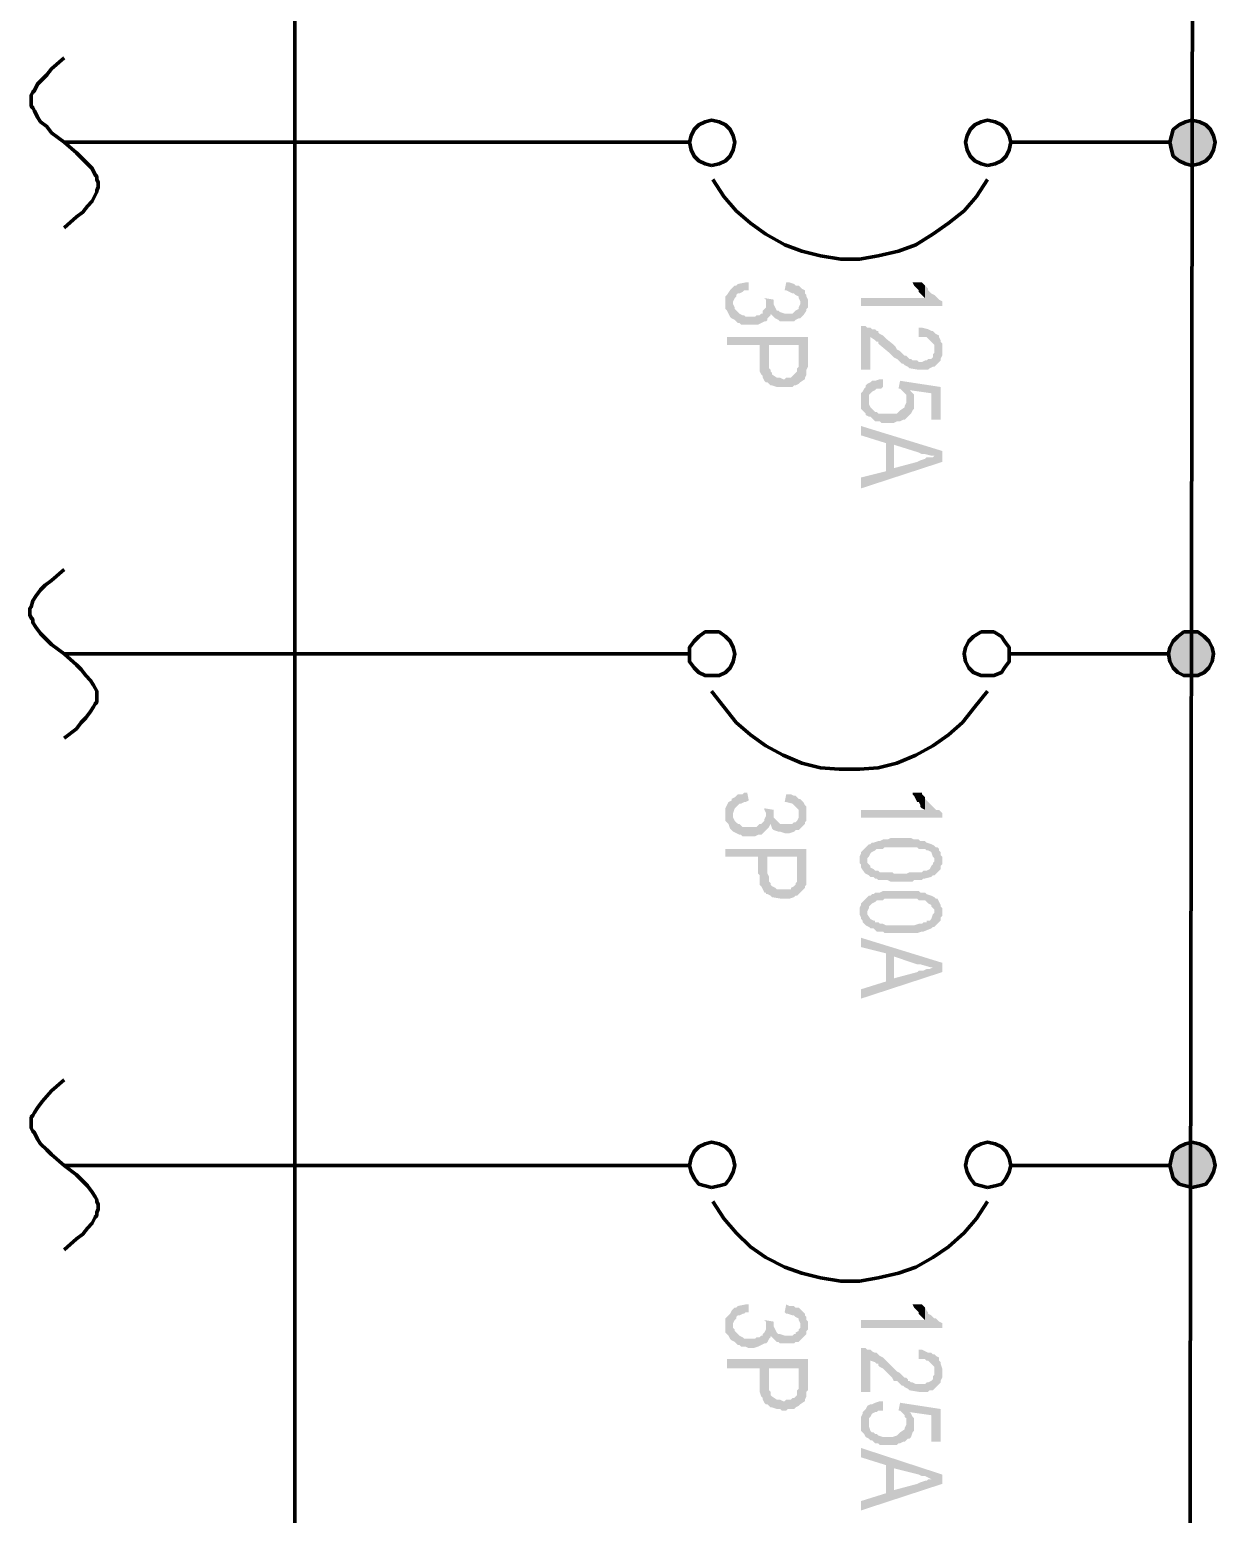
# Model space of a CAD drawing. Header units: inches. Extents: x -186 to 186, y -282 to 282.
# Drawn here: x -67.3 to -38.91, y -152.61 to -117.37 of the extents above; entities that cross this region are included whole.
import ezdxf

# ---------------------------------------------------------------- set-up
doc = ezdxf.new("R2010")
doc.units = ezdxf.units.IN
doc.header["$MEASUREMENT"] = 0
doc.layers.add('H', color=7, linetype='CONTINUOUS', lineweight=100)
doc.layers.add('P', color=250, linetype='CONTINUOUS', lineweight=100)

msp = doc.modelspace()

# ---------------------------------------------------------------- hatches: boundary and pattern name
at = {"layer": 'H', "linetype": 'Continuous'}
for points in [[(-40.148, -119.741), (-40.185, -119.889), (-40.185, -120.222)], [(-40.148, -119.741), (-40.148, -120.37), (-40.185, -120.222)], [(-40, -119.63), (-40.148, -119.741), (-40.148, -120.37)], [(-40, -119.63), (-40, -120.481), (-40.148, -120.37)], [(-39.852, -119.556), (-40, -119.63), (-40, -120.481)], [(-39.852, -119.556), (-39.852, -120.556), (-40, -120.481)], [(-39.704, -119.519), (-39.852, -119.556), (-39.852, -120.556)], [(-39.704, -119.519), (-39.704, -120.593), (-39.852, -120.556)], [(-39.519, -119.556), (-39.704, -119.519), (-39.704, -120.593)], [(-39.519, -119.556), (-39.519, -120.556), (-39.704, -120.593)], [(-39.37, -119.63), (-39.519, -119.556), (-39.519, -120.556)], [(-39.37, -119.63), (-39.37, -120.481), (-39.519, -120.556)], [(-39.259, -119.741), (-39.37, -119.63), (-39.37, -120.481)], [(-39.259, -119.741), (-39.259, -120.37), (-39.37, -120.481)], [(-39.185, -119.889), (-39.259, -119.741), (-39.259, -120.37)], [(-40.185, -119.889), (-40.185, -120.222), (-40.222, -120.037)], [(-39.185, -119.889), (-39.185, -120.222), (-39.259, -120.37)], [(-39.148, -120.037), (-39.185, -119.889), (-39.185, -120.222)], [(-49.778, -124.259), (-49.815, -123.852), (-49.815, -123.889), (-49.815, -123.963), (-49.852, -124), (-49.889, -124.037), (-49.889, -124.111), (-49.926, -124.111), (-49.963, -124.148), (-50.037, -124.148), (-50.074, -124.185), (-50.296, -124.185), (-50.333, -124.148), (-50.37, -124.148), (-50.444, -124.111), (-50.481, -124.074), (-50.519, -124.037), (-50.556, -124), (-50.556, -123.963), (-50.593, -123.889), (-50.593, -123.852), (-50.593, -123.481), (-50.63, -123.519), (-50.667, -123.556), (-50.741, -123.667), (-50.778, -123.704), (-50.778, -123.741), (-50.778, -123.963), (-50.778, -124), (-50.741, -124.037), (-50.704, -124.111), (-50.667, -124.185), (-50.63, -124.222), (-50.556, -124.259), (-50.519, -124.296), (-50.481, -124.333), (-50.444, -124.333), (-50.407, -124.37), (-50.333, -124.37), (-50.296, -124.37), (-50.222, -124.37), (-50.111, -124.37), (-50, -124.37), (-49.926, -124.333), (-49.852, -124.296), (-49.815, -124.296)], [(-50.222, -123.556), (-50.222, -123.37), (-50.296, -123.37), (-50.481, -123.407), (-50.519, -123.444), (-50.556, -123.444), (-50.593, -123.481), (-50.593, -123.852), (-50.593, -123.815), (-50.556, -123.741), (-50.519, -123.704), (-50.519, -123.667), (-50.481, -123.63), (-50.444, -123.63), (-50.37, -123.593), (-50.333, -123.556), (-50.296, -123.556)], [(-48.815, -123.852), (-48.815, -123.778), (-48.852, -123.704), (-48.852, -123.667), (-48.889, -123.63), (-48.889, -123.556), (-48.963, -123.519), (-49, -123.481), (-49, -123.889), (-49.037, -123.963), (-49.037, -124), (-49.111, -124.037), (-49.148, -124.074), (-49.185, -124.111), (-49.259, -124.111), (-49.37, -124.111), (-49.481, -124.074), (-49.519, -124.037), (-49.556, -124.037), (-49.593, -123.963), (-49.63, -123.889), (-49.63, -123.852), (-49.63, -123.778), (-49.63, -124.185), (-49.593, -124.222), (-49.519, -124.259), (-49.481, -124.296), (-49.444, -124.296), (-49.37, -124.296), (-49.222, -124.296), (-49.185, -124.296), (-49.148, -124.296), (-49.111, -124.259), (-49.037, -124.222), (-49, -124.222), (-48.963, -124.185), (-48.926, -124.148), (-48.852, -124.037), (-48.852, -124), (-48.815, -123.963), (-48.815, -123.889)], [(-49, -123.481), (-49.037, -123.444), (-49.111, -123.444), (-49.148, -123.407), (-49.259, -123.37), (-49.333, -123.37), (-49.37, -123.556), (-49.333, -123.556), (-49.185, -123.63), (-49.148, -123.63), (-49.111, -123.667), (-49.037, -123.704), (-49.037, -123.741), (-49, -123.815), (-49, -123.852)], [(-45.63, -123.926), (-45.63, -123.815), (-45.704, -123.778), (-45.741, -123.741), (-45.778, -123.704), (-45.815, -123.667), (-45.889, -123.63), (-45.963, -123.556), (-45.963, -123.519), (-46, -123.481), (-46.037, -123.444), (-46.037, -123.741), (-47.556, -123.741), (-47.556, -123.926)], [(-46.037, -123.444), (-46.074, -123.407), (-46.111, -123.37), (-46.333, -123.37), (-46.296, -123.444), (-46.222, -123.519), (-46.185, -123.556), (-46.185, -123.593), (-46.148, -123.63), (-46.111, -123.667), (-46.074, -123.704), (-46.037, -123.741)], [(-49.63, -123.778), (-49.852, -123.741), (-49.815, -123.778), (-49.815, -123.815), (-49.815, -123.852), (-49.778, -124.259), (-49.778, -124.222), (-49.741, -124.185), (-49.704, -124.148), (-49.704, -124.111), (-49.63, -124.185)], [(-48.815, -125.259), (-48.815, -124.667), (-50.741, -124.667), (-50.741, -124.852), (-49.963, -124.852), (-49.963, -125.259), (-49.963, -125.333), (-49.963, -125.444), (-49.963, -125.481), (-49.926, -125.556), (-49.889, -125.593), (-49.889, -125.63), (-49.852, -125.704), (-49.815, -125.741), (-49.778, -125.741), (-49.741, -125.778), (-49.741, -124.852), (-49.037, -124.852), (-49.037, -125.778), (-49, -125.741), (-48.889, -125.667), (-48.889, -125.63), (-48.852, -125.556), (-48.852, -125.519), (-48.852, -125.481), (-48.852, -125.444), (-48.815, -125.37), (-48.815, -125.333)], [(-45.778, -125.333), (-45.815, -124.963), (-45.815, -125), (-45.815, -125.037), (-45.852, -125.074), (-45.852, -125.148), (-45.889, -125.185), (-45.963, -125.185), (-46, -125.222), (-46.037, -125.222), (-46.111, -125.259), (-46.185, -125.259), (-46.222, -125.222), (-46.259, -125.222), (-46.333, -125.222), (-46.37, -125.185), (-46.407, -125.185), (-46.444, -125.148), (-46.481, -125.111), (-46.519, -125.111), (-46.593, -125.037), (-46.63, -125), (-46.704, -124.963), (-46.741, -124.889), (-46.778, -124.852), (-46.963, -124.704), (-47, -124.667), (-47.037, -124.63), (-47.111, -124.593), (-47.148, -124.556), (-47.148, -124.519), (-47.185, -124.519), (-47.222, -124.481), (-47.296, -124.481), (-47.333, -124.444), (-47.407, -124.444), (-47.444, -124.407), (-47.556, -124.407), (-47.556, -125.444), (-47.333, -125.444), (-47.333, -124.667), (-47.222, -124.741), (-47.185, -124.778), (-47.148, -124.778), (-47.148, -124.815), (-47.111, -124.852), (-46.889, -125.037), (-46.852, -125.074), (-46.815, -125.111), (-46.778, -125.148), (-46.704, -125.185), (-46.667, -125.222), (-46.593, -125.296), (-46.556, -125.296), (-46.519, -125.333), (-46.444, -125.37), (-46.407, -125.407), (-46.185, -125.444), (-46.111, -125.444), (-46.074, -125.444), (-46, -125.444), (-45.963, -125.444), (-45.926, -125.407), (-45.852, -125.37), (-45.815, -125.37)], [(-45.63, -124.963), (-45.63, -124.889), (-45.63, -124.815), (-45.667, -124.778), (-45.667, -124.741), (-45.704, -124.667), (-45.704, -124.63), (-45.778, -124.593), (-45.815, -124.556), (-45.852, -124.519), (-45.889, -124.519), (-45.963, -124.481), (-46.111, -124.444), (-46.185, -124.444), (-46.185, -124.667), (-46.111, -124.667), (-46.037, -124.667), (-46, -124.667), (-45.963, -124.704), (-45.926, -124.741), (-45.889, -124.778), (-45.852, -124.815), (-45.815, -124.852), (-45.815, -124.889), (-45.815, -124.963), (-45.778, -125.333), (-45.741, -125.296), (-45.704, -125.259), (-45.667, -125.222), (-45.667, -125.185), (-45.63, -125.111), (-45.63, -125.074), (-45.63, -125)], [(-49.037, -125.778), (-49.037, -125.259), (-49.037, -125.37), (-49.074, -125.407), (-49.074, -125.481), (-49.111, -125.519), (-49.148, -125.556), (-49.185, -125.593), (-49.222, -125.63), (-49.296, -125.63), (-49.333, -125.63), (-49.37, -125.667), (-49.407, -125.667), (-49.481, -125.63), (-49.519, -125.63), (-49.556, -125.63), (-49.667, -125.556), (-49.667, -125.519), (-49.704, -125.481), (-49.704, -125.444), (-49.741, -125.407), (-49.741, -125.333), (-49.741, -125.296), (-49.741, -124.852), (-49.741, -125.778), (-49.704, -125.815), (-49.667, -125.815), (-49.556, -125.852), (-49.481, -125.852), (-49.444, -125.852), (-49.333, -125.852), (-49.296, -125.852), (-49.222, -125.852), (-49.185, -125.852), (-49.148, -125.815), (-49.111, -125.815)], [(-46.481, -126.593), (-46.481, -126.148), (-46.481, -126.185), (-46.481, -126.222), (-46.519, -126.296), (-46.519, -126.333), (-46.63, -126.407), (-46.704, -126.481), (-46.815, -126.481), (-47.037, -126.481), (-47.148, -126.481), (-47.185, -126.444), (-47.222, -126.444), (-47.259, -126.407), (-47.296, -126.37), (-47.333, -126.333), (-47.37, -126.259), (-47.37, -126.222), (-47.37, -126.148), (-47.407, -125.778), (-47.444, -125.815), (-47.444, -125.852), (-47.481, -125.889), (-47.519, -125.963), (-47.556, -126), (-47.556, -126.037), (-47.556, -126.259), (-47.556, -126.333), (-47.556, -126.37), (-47.519, -126.407), (-47.481, -126.444), (-47.444, -126.481), (-47.444, -126.519), (-47.37, -126.556), (-47.333, -126.556), (-47.296, -126.593), (-47.259, -126.63), (-47.222, -126.667), (-47.148, -126.667), (-47.111, -126.667), (-47.074, -126.704), (-47, -126.704), (-46.963, -126.704), (-46.815, -126.704), (-46.778, -126.704), (-46.704, -126.667), (-46.667, -126.667), (-46.63, -126.667), (-46.556, -126.63), (-46.519, -126.63)], [(-47.037, -125.852), (-47.037, -125.667), (-47.111, -125.667), (-47.222, -125.704), (-47.296, -125.704), (-47.333, -125.741), (-47.407, -125.778), (-47.37, -126.148), (-47.37, -126.111), (-47.37, -126.037), (-47.333, -126), (-47.296, -125.963), (-47.222, -125.926), (-47.185, -125.889), (-47.148, -125.889), (-47.074, -125.889)], [(-45.667, -126.63), (-45.667, -125.852), (-46.63, -125.704), (-46.667, -125.889), (-46.63, -125.889), (-46.593, -125.926), (-46.556, -125.963), (-46.519, -126), (-46.481, -126.037), (-46.481, -126.111), (-46.481, -126.593), (-46.444, -126.556), (-46.407, -126.519), (-46.407, -125.926), (-45.889, -126), (-45.889, -126.63)], [(-46.296, -126.222), (-46.296, -126.148), (-46.296, -126.111), (-46.296, -126.037), (-46.333, -126), (-46.37, -125.963), (-46.407, -125.926), (-46.407, -126.519), (-46.37, -126.481), (-46.333, -126.407), (-46.296, -126.37), (-46.296, -126.333), (-46.296, -126.259)], [(-45.63, -127.63), (-45.63, -127.37), (-47.556, -126.778), (-47.556, -127), (-46.963, -127.185), (-46.963, -127.852), (-46.778, -127.222), (-46.185, -127.407), (-46.111, -127.444), (-46.037, -127.444), (-45.889, -127.481), (-45.815, -127.481)], [(-45.63, -127.63), (-45.815, -127.481), (-45.852, -127.519), (-45.889, -127.519), (-45.963, -127.519), (-46, -127.519), (-46.037, -127.556), (-46.148, -127.593), (-46.222, -127.63), (-46.778, -127.778), (-46.778, -127.222), (-46.963, -127.852), (-47.556, -128), (-47.556, -128.259)], [(-40.037, -131.778), (-40.148, -131.889), (-40.148, -132.519)], [(-40.037, -131.778), (-40.037, -132.63), (-40.148, -132.519)], [(-39.889, -131.667), (-40.037, -131.778), (-40.037, -132.63)], [(-39.889, -131.667), (-39.889, -132.704), (-40.037, -132.63)], [(-39.704, -131.667), (-39.889, -131.667), (-39.889, -132.704)], [(-39.704, -131.667), (-39.704, -132.704), (-39.889, -132.704)], [(-39.556, -131.667), (-39.704, -131.667), (-39.704, -132.704)], [(-39.556, -131.667), (-39.556, -132.704), (-39.704, -132.704)], [(-39.407, -131.778), (-39.556, -131.667), (-39.556, -132.704)], [(-39.407, -131.778), (-39.407, -132.63), (-39.556, -132.704)], [(-39.296, -131.889), (-39.407, -131.778), (-39.407, -132.63)], [(-40.222, -132.037), (-40.222, -132.37), (-40.259, -132.185)], [(-40.148, -131.889), (-40.222, -132.037), (-40.222, -132.37)], [(-40.148, -131.889), (-40.148, -132.519), (-40.222, -132.37)], [(-39.296, -131.889), (-39.296, -132.519), (-39.407, -132.63)], [(-39.222, -132.037), (-39.296, -131.889), (-39.296, -132.519)], [(-39.222, -132.037), (-39.222, -132.37), (-39.296, -132.519)], [(-39.185, -132.185), (-39.222, -132.037), (-39.222, -132.37)], [(-49.815, -136.37), (-49.815, -136), (-49.815, -136.037), (-49.852, -136.111), (-49.852, -136.148), (-49.889, -136.185), (-49.926, -136.222), (-49.963, -136.222), (-50, -136.259), (-50.037, -136.296), (-50.074, -136.296), (-50.296, -136.296), (-50.37, -136.296), (-50.407, -136.259), (-50.444, -136.222), (-50.481, -136.222), (-50.519, -136.185), (-50.556, -136.148), (-50.593, -136.074), (-50.593, -136.037), (-50.593, -136), (-50.63, -135.63), (-50.63, -135.667), (-50.704, -135.704), (-50.741, -135.778), (-50.778, -135.852), (-50.778, -135.889), (-50.778, -136.111), (-50.778, -136.148), (-50.741, -136.185), (-50.704, -136.222), (-50.667, -136.333), (-50.593, -136.407), (-50.519, -136.444), (-50.444, -136.481), (-50.407, -136.481), (-50.37, -136.519), (-50.296, -136.519), (-50.259, -136.519), (-50.111, -136.519), (-50.074, -136.519), (-50, -136.481), (-49.926, -136.481), (-49.889, -136.444), (-49.852, -136.407)], [(-50.222, -135.667), (-50.259, -135.481), (-50.333, -135.481), (-50.37, -135.519), (-50.444, -135.519), (-50.481, -135.519), (-50.519, -135.556), (-50.556, -135.593), (-50.63, -135.63), (-50.593, -136), (-50.593, -135.963), (-50.556, -135.852), (-50.519, -135.815), (-50.481, -135.778), (-50.444, -135.741), (-50.407, -135.741), (-50.333, -135.704), (-50.296, -135.704)], [(-48.852, -136), (-48.852, -135.889), (-48.852, -135.852), (-48.852, -135.815), (-48.889, -135.778), (-48.926, -135.704), (-49, -135.63), (-49.037, -135.63), (-49.037, -136.037), (-49.037, -136.074), (-49.074, -136.148), (-49.111, -136.185), (-49.148, -136.185), (-49.185, -136.222), (-49.222, -136.222), (-49.259, -136.222), (-49.37, -136.222), (-49.444, -136.222), (-49.481, -136.222), (-49.519, -136.185), (-49.556, -136.148), (-49.63, -136.074), (-49.63, -135.963), (-49.63, -135.926), (-49.667, -136.333), (-49.63, -136.37), (-49.519, -136.407), (-49.481, -136.407), (-49.37, -136.444), (-49.259, -136.444), (-49.148, -136.407), (-49.111, -136.37), (-49.037, -136.37), (-49, -136.333), (-48.926, -136.259), (-48.889, -136.222), (-48.889, -136.185), (-48.852, -136.148), (-48.852, -136.111), (-48.852, -136.037)], [(-49.037, -135.63), (-49.074, -135.593), (-49.111, -135.556), (-49.148, -135.556), (-49.222, -135.519), (-49.259, -135.519), (-49.333, -135.519), (-49.37, -135.704), (-49.333, -135.704), (-49.185, -135.741), (-49.148, -135.778), (-49.111, -135.815), (-49.074, -135.852), (-49.037, -135.889), (-49.037, -135.926), (-49.037, -136)], [(-45.63, -136.074), (-45.63, -135.963), (-45.704, -135.889), (-45.778, -135.889), (-45.815, -135.852), (-45.852, -135.815), (-45.889, -135.778), (-45.963, -135.704), (-46, -135.667), (-46.037, -135.63), (-46.037, -135.593), (-46.037, -135.889), (-47.556, -135.889), (-47.556, -136.074)], [(-46.037, -135.593), (-46.111, -135.519), (-46.111, -135.481), (-46.333, -135.481), (-46.333, -135.519), (-46.296, -135.556), (-46.259, -135.63), (-46.222, -135.704), (-46.185, -135.704), (-46.148, -135.778), (-46.148, -135.815), (-46.111, -135.852), (-46.037, -135.889)], [(-49.63, -135.889), (-49.852, -135.852), (-49.852, -135.889), (-49.815, -135.963), (-49.815, -136), (-49.815, -136.37), (-49.778, -136.333), (-49.741, -136.296), (-49.704, -136.222), (-49.667, -136.333), (-49.63, -135.926)], [(-45.63, -137.074), (-45.63, -137), (-45.667, -136.963), (-45.667, -136.889), (-45.704, -136.852), (-45.704, -136.815), (-45.741, -136.778), (-45.778, -136.778), (-45.815, -136.741), (-45.889, -136.704), (-46, -136.667), (-46.037, -136.63), (-46.111, -136.63), (-46.148, -136.63), (-46.185, -136.593), (-46.222, -136.593), (-46.296, -136.593), (-46.37, -136.556), (-46.852, -136.556), (-46.926, -136.593), (-47, -136.593), (-47.037, -136.593), (-47.111, -136.63), (-47.148, -136.63), (-47.259, -136.667), (-47.296, -136.667), (-47.333, -136.704), (-47.37, -136.704), (-47.407, -136.741), (-47.407, -137.074), (-47.407, -137.037), (-47.37, -137), (-47.333, -136.926), (-47.296, -136.889), (-47.222, -136.852), (-47.185, -136.815), (-47.148, -136.815), (-47.111, -136.815), (-47.037, -136.815), (-47, -136.778), (-46.963, -136.778), (-46.889, -136.778), (-46.778, -136.778), (-46.704, -136.778), (-46.556, -136.778), (-46.481, -136.778), (-46.333, -136.778), (-46.296, -136.778), (-46.222, -136.778), (-46.185, -136.815), (-46.148, -136.815), (-46.111, -136.815), (-46.037, -136.815), (-46, -136.852), (-45.963, -136.852), (-45.889, -136.889), (-45.852, -137), (-45.815, -137.037), (-45.815, -137.444), (-45.778, -137.407), (-45.741, -137.37), (-45.667, -137.296), (-45.667, -137.222), (-45.63, -137.185), (-45.63, -137.148)], [(-48.852, -137.37), (-48.852, -136.815), (-50.778, -136.815), (-50.778, -137), (-50, -137), (-50, -137.407), (-49.963, -137.444), (-49.963, -137.556), (-49.963, -137.667), (-49.926, -137.704), (-49.889, -137.778), (-49.852, -137.852), (-49.815, -137.852), (-49.815, -137.889), (-49.778, -137.889), (-49.778, -137), (-49.074, -137), (-49.074, -137.926), (-49.037, -137.889), (-49, -137.852), (-48.963, -137.815), (-48.926, -137.778), (-48.889, -137.741), (-48.889, -137.704), (-48.852, -137.667), (-48.852, -137.63), (-48.852, -137.556), (-48.852, -137.519), (-48.852, -137.444)], [(-49.074, -137.926), (-49.074, -137.407), (-49.074, -137.481), (-49.074, -137.556), (-49.074, -137.593), (-49.111, -137.63), (-49.111, -137.667), (-49.148, -137.704), (-49.222, -137.741), (-49.222, -137.778), (-49.296, -137.778), (-49.333, -137.778), (-49.407, -137.778), (-49.444, -137.778), (-49.481, -137.778), (-49.556, -137.778), (-49.593, -137.741), (-49.667, -137.704), (-49.704, -137.667), (-49.704, -137.63), (-49.741, -137.593), (-49.741, -137.519), (-49.741, -137.481), (-49.778, -137.407), (-49.778, -137), (-49.778, -137.889), (-49.704, -137.926), (-49.667, -137.963), (-49.444, -138), (-49.37, -138), (-49.296, -138), (-49.259, -138), (-49.148, -137.963), (-49.111, -137.926)], [(-45.815, -137.444), (-45.815, -137.074), (-45.815, -137.111), (-45.852, -137.148), (-45.852, -137.185), (-45.889, -137.222), (-45.926, -137.296), (-46, -137.333), (-46.037, -137.333), (-46.074, -137.333), (-46.111, -137.37), (-46.185, -137.37), (-46.296, -137.37), (-46.407, -137.37), (-46.481, -137.407), (-46.778, -137.407), (-46.815, -137.37), (-46.963, -137.37), (-47.037, -137.37), (-47.111, -137.37), (-47.148, -137.333), (-47.185, -137.333), (-47.222, -137.333), (-47.259, -137.296), (-47.333, -137.259), (-47.333, -137.222), (-47.37, -137.185), (-47.407, -137.148), (-47.407, -137.074), (-47.407, -136.741), (-47.444, -136.778), (-47.481, -136.815), (-47.519, -136.852), (-47.556, -136.889), (-47.556, -136.926), (-47.593, -137), (-47.593, -137.148), (-47.556, -137.185), (-47.556, -137.259), (-47.481, -137.37), (-47.444, -137.407), (-47.37, -137.444), (-47.333, -137.481), (-47.259, -137.481), (-47.222, -137.519), (-47.185, -137.519), (-47.148, -137.556), (-47.074, -137.556), (-47.037, -137.556), (-47, -137.556), (-46.926, -137.556), (-46.852, -137.593), (-46.667, -137.593), (-46.63, -137.593), (-46.593, -137.593), (-46.519, -137.593), (-46.333, -137.593), (-46.296, -137.556), (-46.222, -137.556), (-46.111, -137.556), (-46.074, -137.519), (-46.037, -137.519), (-45.889, -137.481), (-45.852, -137.444)], [(-45.815, -138.667), (-45.815, -138.296), (-45.815, -138.333), (-45.852, -138.37), (-45.889, -138.481), (-45.926, -138.519), (-46, -138.519), (-46, -138.556), (-46.037, -138.556), (-46.074, -138.556), (-46.111, -138.593), (-46.185, -138.593), (-46.296, -138.63), (-46.407, -138.63), (-46.481, -138.63), (-46.778, -138.63), (-46.815, -138.63), (-46.963, -138.63), (-47.037, -138.593), (-47.111, -138.593), (-47.148, -138.556), (-47.185, -138.556), (-47.222, -138.556), (-47.222, -138.519), (-47.259, -138.519), (-47.333, -138.481), (-47.407, -138.37), (-47.407, -138.296), (-47.407, -137.963), (-47.444, -138), (-47.481, -138.037), (-47.519, -138.074), (-47.556, -138.111), (-47.556, -138.148), (-47.593, -138.222), (-47.593, -138.37), (-47.556, -138.444), (-47.556, -138.481), (-47.519, -138.519), (-47.519, -138.556), (-47.481, -138.593), (-47.444, -138.63), (-47.37, -138.667), (-47.333, -138.704), (-47.259, -138.704), (-47.222, -138.741), (-47.185, -138.778), (-47.148, -138.778), (-47.074, -138.778), (-47.037, -138.778), (-47, -138.815), (-46.926, -138.815), (-46.852, -138.815), (-46.667, -138.815), (-46.63, -138.815), (-46.593, -138.815), (-46.519, -138.815), (-46.333, -138.815), (-46.296, -138.815), (-46.222, -138.815), (-46.111, -138.778), (-46.074, -138.778), (-45.889, -138.704), (-45.852, -138.667)], [(-45.63, -138.296), (-45.63, -138.222), (-45.667, -138.185), (-45.667, -138.148), (-45.741, -138), (-45.778, -138), (-45.815, -137.963), (-45.889, -137.926), (-46, -137.889), (-46.037, -137.852), (-46.111, -137.852), (-46.148, -137.852), (-46.185, -137.815), (-46.222, -137.815), (-46.296, -137.815), (-46.37, -137.815), (-46.852, -137.815), (-46.926, -137.815), (-47, -137.815), (-47.037, -137.815), (-47.111, -137.852), (-47.148, -137.852), (-47.185, -137.852), (-47.222, -137.852), (-47.259, -137.889), (-47.296, -137.889), (-47.333, -137.926), (-47.37, -137.926), (-47.407, -137.963), (-47.407, -138.296), (-47.37, -138.222), (-47.37, -138.185), (-47.333, -138.148), (-47.296, -138.111), (-47.222, -138.074), (-47.185, -138.037), (-47.148, -138.037), (-47.111, -138.037), (-47.037, -138.037), (-47, -138), (-46.963, -138), (-46.889, -138), (-46.778, -138), (-46.704, -138), (-46.556, -138), (-46.481, -138), (-46.333, -138), (-46.296, -138), (-46.222, -138), (-46.185, -138.037), (-46.148, -138.037), (-46.111, -138.037), (-46.037, -138.037), (-46, -138.074), (-45.963, -138.111), (-45.889, -138.148), (-45.889, -138.185), (-45.852, -138.222), (-45.815, -138.259), (-45.815, -138.667), (-45.778, -138.63), (-45.741, -138.593), (-45.704, -138.556), (-45.667, -138.519), (-45.667, -138.444), (-45.63, -138.407), (-45.63, -138.37)], [(-45.63, -139.741), (-45.63, -139.519), (-47.556, -138.926), (-47.556, -139.148), (-46.963, -139.296), (-46.963, -139.963), (-46.778, -139.37), (-46.222, -139.556), (-46.148, -139.556), (-45.889, -139.63), (-45.852, -139.63)], [(-45.63, -139.741), (-45.852, -139.63), (-45.926, -139.667), (-45.963, -139.667), (-46, -139.667), (-46.074, -139.704), (-46.111, -139.704), (-46.185, -139.704), (-46.222, -139.741), (-46.778, -139.889), (-46.778, -139.37), (-46.963, -139.963), (-47.556, -140.148), (-47.556, -140.37)], [(-39.704, -143.778), (-39.852, -143.815), (-39.852, -144.815)], [(-39.704, -143.778), (-39.704, -144.852), (-39.852, -144.815)], [(-39.519, -143.815), (-39.704, -143.778), (-39.704, -144.852)], [(-40.148, -144), (-40.185, -144.148), (-40.185, -144.481)], [(-40.148, -144), (-40.148, -144.63), (-40.185, -144.481)], [(-40, -143.889), (-40.148, -144), (-40.148, -144.63)], [(-40, -143.889), (-40, -144.778), (-40.148, -144.63)], [(-39.852, -143.815), (-40, -143.889), (-40, -144.778)], [(-39.852, -143.815), (-39.852, -144.815), (-40, -144.778)], [(-39.519, -143.815), (-39.519, -144.815), (-39.704, -144.852)], [(-39.37, -143.889), (-39.519, -143.815), (-39.519, -144.815)], [(-39.37, -143.889), (-39.37, -144.778), (-39.519, -144.815)], [(-39.259, -144), (-39.37, -143.889), (-39.37, -144.778)], [(-39.259, -144), (-39.259, -144.63), (-39.37, -144.778)], [(-39.185, -144.148), (-39.259, -144), (-39.259, -144.63)], [(-40.185, -144.148), (-40.185, -144.481), (-40.222, -144.333)], [(-39.185, -144.148), (-39.185, -144.481), (-39.259, -144.63)], [(-39.148, -144.333), (-39.185, -144.148), (-39.185, -144.481)], [(-50.222, -147.815), (-50.222, -147.63), (-50.296, -147.63), (-50.481, -147.667), (-50.519, -147.704), (-50.556, -147.704), (-50.593, -147.741), (-50.593, -148.111), (-50.593, -148.074), (-50.556, -148), (-50.519, -147.963), (-50.519, -147.926), (-50.481, -147.889), (-50.444, -147.889), (-50.37, -147.852), (-50.333, -147.852), (-50.296, -147.815)], [(-49, -147.741), (-49.037, -147.704), (-49.111, -147.704), (-49.148, -147.667), (-49.259, -147.667), (-49.333, -147.63), (-49.37, -147.815), (-49.333, -147.852), (-49.296, -147.852), (-49.185, -147.889), (-49.148, -147.889), (-49.111, -147.926), (-49.037, -147.963), (-49.037, -148), (-49, -148.074), (-49, -148.111)], [(-46.037, -147.704), (-46.074, -147.667), (-46.111, -147.63), (-46.333, -147.63), (-46.296, -147.704), (-46.222, -147.778), (-46.185, -147.815), (-46.185, -147.852), (-46.148, -147.889), (-46.111, -147.926), (-46.074, -147.963), (-46.037, -148)], [(-49.778, -148.519), (-49.815, -148.148), (-49.815, -148.185), (-49.815, -148.222), (-49.852, -148.296), (-49.889, -148.333), (-49.889, -148.37), (-49.926, -148.37), (-49.963, -148.407), (-50.037, -148.407), (-50.074, -148.444), (-50.296, -148.444), (-50.333, -148.444), (-50.37, -148.407), (-50.444, -148.37), (-50.481, -148.333), (-50.519, -148.296), (-50.556, -148.259), (-50.556, -148.222), (-50.593, -148.185), (-50.593, -148.111), (-50.593, -147.741), (-50.63, -147.778), (-50.667, -147.852), (-50.704, -147.889), (-50.741, -147.926), (-50.778, -147.963), (-50.778, -148), (-50.778, -148.222), (-50.778, -148.296), (-50.741, -148.333), (-50.704, -148.37), (-50.667, -148.444), (-50.63, -148.481), (-50.556, -148.519), (-50.519, -148.556), (-50.481, -148.593), (-50.444, -148.593), (-50.407, -148.63), (-50.333, -148.63), (-50.296, -148.63), (-50.222, -148.667), (-50.111, -148.667), (-50, -148.63), (-49.926, -148.593), (-49.852, -148.556), (-49.815, -148.556)], [(-49.63, -148.037), (-49.852, -148), (-49.815, -148.037), (-49.815, -148.111), (-49.815, -148.148), (-49.778, -148.519), (-49.741, -148.444), (-49.704, -148.407), (-49.704, -148.37), (-49.63, -148.444)], [(-48.815, -148.111), (-48.815, -148.037), (-48.852, -148), (-48.852, -147.926), (-48.889, -147.889), (-48.889, -147.852), (-48.963, -147.778), (-49, -147.741), (-49, -148.185), (-49.037, -148.222), (-49.037, -148.259), (-49.111, -148.296), (-49.111, -148.333), (-49.148, -148.333), (-49.185, -148.37), (-49.259, -148.37), (-49.37, -148.37), (-49.481, -148.333), (-49.519, -148.333), (-49.556, -148.296), (-49.593, -148.222), (-49.63, -148.148), (-49.63, -148.111), (-49.63, -148.037), (-49.63, -148.444), (-49.593, -148.481), (-49.556, -148.519), (-49.519, -148.519), (-49.481, -148.556), (-49.444, -148.556), (-49.37, -148.556), (-49.222, -148.556), (-49.185, -148.556), (-49.148, -148.556), (-49.111, -148.519), (-49.037, -148.519), (-49, -148.481), (-48.926, -148.407), (-48.852, -148.333), (-48.852, -148.259), (-48.815, -148.222), (-48.815, -148.185)], [(-45.63, -148.185), (-45.63, -148.074), (-45.704, -148.037), (-45.741, -148), (-45.778, -147.963), (-45.815, -147.963), (-45.889, -147.889), (-45.963, -147.852), (-45.963, -147.815), (-46, -147.778), (-46.037, -147.704), (-46.037, -148), (-47.556, -148), (-47.556, -148.185)], [(-45.778, -149.593), (-45.815, -149.222), (-45.815, -149.259), (-45.815, -149.296), (-45.852, -149.333), (-45.852, -149.407), (-45.889, -149.444), (-45.963, -149.481), (-46, -149.481), (-46.037, -149.519), (-46.111, -149.519), (-46.185, -149.519), (-46.222, -149.519), (-46.259, -149.519), (-46.333, -149.481), (-46.37, -149.481), (-46.407, -149.444), (-46.444, -149.444), (-46.444, -149.407), (-46.481, -149.37), (-46.519, -149.37), (-46.593, -149.296), (-46.63, -149.259), (-46.704, -149.222), (-46.741, -149.185), (-46.778, -149.148), (-46.963, -148.963), (-47, -148.926), (-47.037, -148.889), (-47.111, -148.852), (-47.148, -148.815), (-47.185, -148.778), (-47.222, -148.778), (-47.296, -148.741), (-47.333, -148.704), (-47.407, -148.704), (-47.444, -148.667), (-47.556, -148.667), (-47.556, -149.704), (-47.333, -149.704), (-47.333, -148.963), (-47.222, -149), (-47.185, -149.037), (-47.148, -149.037), (-47.148, -149.074), (-47.111, -149.111), (-47.037, -149.148), (-47, -149.185), (-46.889, -149.296), (-46.852, -149.333), (-46.815, -149.37), (-46.778, -149.444), (-46.704, -149.444), (-46.667, -149.481), (-46.593, -149.556), (-46.556, -149.556), (-46.519, -149.593), (-46.444, -149.63), (-46.407, -149.667), (-46.185, -149.704), (-46.111, -149.704), (-46.074, -149.704), (-46, -149.704), (-45.963, -149.704), (-45.926, -149.667), (-45.852, -149.667), (-45.815, -149.63)], [(-45.63, -149.222), (-45.63, -149.148), (-45.667, -149.037), (-45.667, -149), (-45.704, -148.963), (-45.704, -148.889), (-45.778, -148.852), (-45.815, -148.815), (-45.852, -148.815), (-45.889, -148.778), (-45.963, -148.778), (-46.111, -148.704), (-46.185, -148.704), (-46.185, -148.926), (-46.111, -148.926), (-46.037, -148.926), (-46, -148.963), (-45.963, -148.963), (-45.926, -149), (-45.889, -149.037), (-45.852, -149.074), (-45.815, -149.111), (-45.815, -149.185), (-45.815, -149.222), (-45.778, -149.593), (-45.741, -149.556), (-45.704, -149.519), (-45.667, -149.481), (-45.667, -149.444), (-45.63, -149.37), (-45.63, -149.333), (-45.63, -149.296)], [(-48.815, -149.519), (-48.815, -148.926), (-50.741, -148.926), (-50.741, -149.148), (-49.963, -149.148), (-49.963, -149.519), (-49.963, -149.593), (-49.963, -149.704), (-49.926, -149.815), (-49.889, -149.852), (-49.889, -149.889), (-49.852, -149.963), (-49.815, -150), (-49.778, -150), (-49.741, -150.037), (-49.741, -149.148), (-49.037, -149.148), (-49.037, -150.037), (-49, -150), (-48.889, -149.926), (-48.889, -149.889), (-48.852, -149.815), (-48.852, -149.778), (-48.852, -149.704), (-48.815, -149.667), (-48.815, -149.593)], [(-49.037, -150.037), (-49.037, -149.519), (-49.037, -149.63), (-49.074, -149.667), (-49.074, -149.741), (-49.074, -149.778), (-49.111, -149.815), (-49.148, -149.852), (-49.185, -149.852), (-49.222, -149.889), (-49.296, -149.889), (-49.333, -149.889), (-49.37, -149.926), (-49.407, -149.926), (-49.481, -149.889), (-49.519, -149.889), (-49.556, -149.889), (-49.667, -149.815), (-49.704, -149.778), (-49.704, -149.704), (-49.741, -149.667), (-49.741, -149.63), (-49.741, -149.556), (-49.741, -149.148), (-49.741, -150.037), (-49.704, -150.074), (-49.667, -150.074), (-49.556, -150.111), (-49.481, -150.111), (-49.444, -150.148), (-49.333, -150.148), (-49.296, -150.111), (-49.222, -150.111), (-49.185, -150.111), (-49.148, -150.111), (-49.111, -150.074)], [(-46.481, -150.852), (-46.481, -150.444), (-46.481, -150.481), (-46.519, -150.556), (-46.519, -150.593), (-46.63, -150.667), (-46.704, -150.741), (-46.815, -150.778), (-47.037, -150.778), (-47.148, -150.741), (-47.185, -150.704), (-47.222, -150.704), (-47.259, -150.667), (-47.296, -150.667), (-47.333, -150.63), (-47.37, -150.519), (-47.37, -150.481), (-47.37, -150.444), (-47.407, -150.037), (-47.444, -150.111), (-47.481, -150.148), (-47.519, -150.185), (-47.519, -150.222), (-47.556, -150.296), (-47.556, -150.333), (-47.556, -150.519), (-47.556, -150.593), (-47.556, -150.63), (-47.519, -150.667), (-47.481, -150.704), (-47.444, -150.778), (-47.37, -150.815), (-47.333, -150.852), (-47.296, -150.852), (-47.259, -150.889), (-47.222, -150.926), (-47.148, -150.926), (-47.111, -150.963), (-47.074, -150.963), (-47, -150.963), (-46.963, -150.963), (-46.815, -150.963), (-46.778, -150.963), (-46.704, -150.963), (-46.667, -150.926), (-46.63, -150.926), (-46.556, -150.889), (-46.519, -150.889)], [(-47.037, -150.148), (-47.037, -149.926), (-47.111, -149.926), (-47.222, -149.963), (-47.296, -150), (-47.333, -150), (-47.407, -150.037), (-47.37, -150.444), (-47.37, -150.407), (-47.37, -150.37), (-47.37, -150.333), (-47.333, -150.296), (-47.296, -150.222), (-47.222, -150.185), (-47.185, -150.185), (-47.148, -150.148), (-47.074, -150.148)], [(-45.667, -150.889), (-45.667, -150.111), (-46.63, -149.963), (-46.667, -150.148), (-46.63, -150.148), (-46.593, -150.185), (-46.556, -150.222), (-46.519, -150.259), (-46.519, -150.296), (-46.481, -150.333), (-46.481, -150.37), (-46.481, -150.852), (-46.444, -150.815), (-46.407, -150.815), (-46.407, -150.185), (-45.889, -150.259), (-45.889, -150.889)], [(-46.296, -150.481), (-46.296, -150.407), (-46.296, -150.37), (-46.296, -150.333), (-46.333, -150.296), (-46.37, -150.222), (-46.407, -150.185), (-46.407, -150.815), (-46.37, -150.778), (-46.333, -150.667), (-46.296, -150.63), (-46.296, -150.593), (-46.296, -150.519)], [(-45.63, -151.889), (-45.63, -151.667), (-47.556, -151.037), (-47.556, -151.259), (-46.963, -151.444), (-46.963, -152.111), (-46.778, -151.519), (-46.185, -151.667), (-46.111, -151.704), (-46.037, -151.704), (-45.889, -151.778), (-45.815, -151.778)], [(-45.63, -151.889), (-45.815, -151.778), (-45.852, -151.778), (-45.889, -151.778), (-45.963, -151.778), (-46, -151.815), (-46.037, -151.815), (-46.148, -151.852), (-46.222, -151.889), (-46.778, -152.037), (-46.778, -151.519), (-46.963, -152.111), (-47.556, -152.296), (-47.556, -152.519)]]:
    msp.add_hatch(color=0, dxfattribs=at).paths.add_polyline_path(points)

# ---------------------------------------------------------------- linework, layer by layer
at = {"layer": 'P', "color": 0, "linetype": 'Continuous'}
for points in [[(-61, -72.222), (-25.185, -72.222), (-25.185, -234.963), (-61, -234.963), (-61, -72.222)], [(-39.63, -79.63), (-39.852, -222.444)], [(-66.481, -118.037), (-66.778, -118.296), (-66.889, -118.444), (-67, -118.556), (-67.111, -118.667), (-67.185, -118.815), (-67.222, -118.852), (-67.259, -118.926), (-67.259, -119), (-67.259, -119.111), (-67.259, -119.185), (-67.222, -119.222), (-67.185, -119.296), (-67.111, -119.444), (-67.037, -119.556), (-66.889, -119.667), (-66.778, -119.815), (-66.481, -120.037), (-66.185, -120.296), (-66.037, -120.444), (-65.926, -120.556), (-65.815, -120.667), (-65.741, -120.815), (-65.704, -120.852), (-65.704, -120.926), (-65.667, -121), (-65.667, -121.111), (-65.704, -121.185), (-65.704, -121.222), (-65.741, -121.296), (-65.815, -121.444), (-65.926, -121.556), (-66.037, -121.704), (-66.185, -121.815), (-66.481, -122.074)], [(-51.111, -120.593), (-50.926, -120.556), (-50.778, -120.481), (-50.667, -120.37), (-50.593, -120.222), (-50.556, -120.037), (-50.593, -119.889), (-50.667, -119.741), (-50.778, -119.63), (-50.926, -119.556), (-51.111, -119.519), (-51.259, -119.556), (-51.407, -119.63), (-51.519, -119.741), (-51.593, -119.889), (-51.63, -120.037), (-51.593, -120.222), (-51.519, -120.37), (-51.407, -120.481), (-51.259, -120.556), (-51.111, -120.593)], [(-44.556, -120.593), (-44.37, -120.556), (-44.222, -120.481), (-44.111, -120.37), (-44.037, -120.222), (-44, -120.037), (-44.037, -119.889), (-44.111, -119.741), (-44.222, -119.63), (-44.37, -119.556), (-44.556, -119.519), (-44.704, -119.556), (-44.852, -119.63), (-44.963, -119.741), (-45.037, -119.889), (-45.074, -120.037), (-45.037, -120.222), (-44.963, -120.37), (-44.852, -120.481), (-44.704, -120.556), (-44.556, -120.593)], [(-39.704, -120.593), (-39.519, -120.556), (-39.37, -120.481), (-39.259, -120.37), (-39.185, -120.222), (-39.148, -120.037), (-39.185, -119.889), (-39.259, -119.741), (-39.37, -119.63), (-39.519, -119.556), (-39.704, -119.519), (-39.852, -119.556), (-40, -119.63), (-40.148, -119.741), (-40.185, -119.889), (-40.222, -120.037), (-40.185, -120.222), (-40.148, -120.37), (-40, -120.481), (-39.852, -120.556), (-39.704, -120.593)], [(-51.63, -120.037), (-66.481, -120.037)], [(-40.222, -120.037), (-44, -120.037)], [(-51.074, -120.926), (-50.815, -121.333), (-50.519, -121.667), (-50.185, -121.963), (-49.815, -122.222), (-49.37, -122.481), (-48.963, -122.63), (-48.519, -122.741), (-48.037, -122.815), (-47.593, -122.815), (-47.148, -122.741), (-46.667, -122.63), (-46.259, -122.481), (-45.852, -122.222), (-45.481, -121.963), (-45.111, -121.667), (-44.815, -121.333), (-44.556, -120.926)], [(-66.481, -130.185), (-66.778, -130.444), (-66.926, -130.556), (-67.037, -130.667), (-67.148, -130.815), (-67.222, -130.926), (-67.259, -131.074), (-67.296, -131.111), (-67.296, -131.259), (-67.259, -131.333), (-67.222, -131.37), (-67.222, -131.444), (-67.148, -131.556), (-67.037, -131.704), (-66.926, -131.815), (-66.778, -131.963), (-66.481, -132.185), (-66.185, -132.444), (-66.074, -132.556), (-65.963, -132.704), (-65.852, -132.815), (-65.778, -132.926), (-65.704, -133.074), (-65.704, -133.148), (-65.704, -133.259), (-65.704, -133.333), (-65.741, -133.37), (-65.778, -133.444), (-65.852, -133.556), (-65.963, -133.704), (-66.074, -133.815), (-66.185, -133.963), (-66.481, -134.185)], [(-51.111, -132.704), (-50.926, -132.704), (-50.778, -132.63), (-50.667, -132.519), (-50.593, -132.37), (-50.556, -132.185), (-50.593, -132.037), (-50.667, -131.889), (-50.778, -131.778), (-50.926, -131.667), (-51.111, -131.667), (-51.259, -131.667), (-51.407, -131.778), (-51.519, -131.889), (-51.63, -132.037), (-51.63, -132.185), (-51.63, -132.37), (-51.519, -132.519), (-51.407, -132.63), (-51.259, -132.704), (-51.111, -132.704)], [(-44.556, -132.704), (-44.407, -132.704), (-44.222, -132.63), (-44.148, -132.519), (-44.037, -132.37), (-44.037, -132.185), (-44.037, -132.037), (-44.148, -131.889), (-44.222, -131.778), (-44.407, -131.667), (-44.556, -131.667), (-44.704, -131.667), (-44.889, -131.778), (-45, -131.889), (-45.074, -132.037), (-45.111, -132.185), (-45.074, -132.37), (-45, -132.519), (-44.889, -132.63), (-44.704, -132.704), (-44.556, -132.704)], [(-39.704, -132.704), (-39.556, -132.704), (-39.407, -132.63), (-39.296, -132.519), (-39.222, -132.37), (-39.185, -132.185), (-39.222, -132.037), (-39.296, -131.889), (-39.407, -131.778), (-39.556, -131.667), (-39.704, -131.667), (-39.889, -131.667), (-40.037, -131.778), (-40.148, -131.889), (-40.222, -132.037), (-40.259, -132.185), (-40.222, -132.37), (-40.148, -132.519), (-40.037, -132.63), (-39.889, -132.704), (-39.704, -132.704)], [(-51.63, -132.185), (-66.481, -132.185)], [(-40.259, -132.185), (-44.037, -132.185)], [(-51.111, -133.074), (-50.815, -133.444), (-50.519, -133.815), (-50.185, -134.111), (-49.815, -134.37), (-49.407, -134.593), (-48.963, -134.778), (-48.519, -134.889), (-48.074, -134.926), (-47.593, -134.926), (-47.148, -134.889), (-46.704, -134.778), (-46.259, -134.593), (-45.852, -134.37), (-45.481, -134.111), (-45.148, -133.815), (-44.852, -133.444), (-44.556, -133.074)], [(-66.481, -142.296), (-66.778, -142.556), (-67, -142.815), (-67.111, -142.963), (-67.185, -143.074), (-67.222, -143.148), (-67.259, -143.185), (-67.259, -143.259), (-67.259, -143.37), (-67.259, -143.444), (-67.222, -143.519), (-67.185, -143.556), (-67.111, -143.704), (-67.037, -143.815), (-66.889, -143.963), (-66.778, -144.074), (-66.481, -144.333), (-66.185, -144.556), (-66.037, -144.704), (-65.926, -144.815), (-65.815, -144.963), (-65.741, -145.074), (-65.704, -145.148), (-65.704, -145.185), (-65.667, -145.259), (-65.667, -145.37), (-65.704, -145.444), (-65.704, -145.519), (-65.741, -145.556), (-65.815, -145.704), (-65.926, -145.815), (-66.037, -145.963), (-66.185, -146.074), (-66.481, -146.333)], [(-51.111, -144.852), (-50.926, -144.815), (-50.778, -144.778), (-50.667, -144.63), (-50.593, -144.481), (-50.556, -144.333), (-50.593, -144.148), (-50.667, -144), (-50.778, -143.889), (-50.926, -143.815), (-51.111, -143.778), (-51.259, -143.815), (-51.407, -143.889), (-51.519, -144), (-51.593, -144.148), (-51.63, -144.333), (-51.593, -144.481), (-51.519, -144.63), (-51.407, -144.778), (-51.259, -144.815), (-51.111, -144.852)], [(-44.556, -144.852), (-44.37, -144.815), (-44.222, -144.778), (-44.111, -144.63), (-44.037, -144.481), (-44, -144.333), (-44.037, -144.148), (-44.111, -144), (-44.222, -143.889), (-44.37, -143.815), (-44.556, -143.778), (-44.704, -143.815), (-44.852, -143.889), (-44.963, -144), (-45.037, -144.148), (-45.074, -144.333), (-45.037, -144.481), (-44.963, -144.63), (-44.852, -144.778), (-44.704, -144.815), (-44.556, -144.852)], [(-39.704, -144.852), (-39.519, -144.815), (-39.37, -144.778), (-39.259, -144.63), (-39.185, -144.481), (-39.148, -144.333), (-39.185, -144.148), (-39.259, -144), (-39.37, -143.889), (-39.519, -143.815), (-39.704, -143.778), (-39.852, -143.815), (-40, -143.889), (-40.148, -144), (-40.185, -144.148), (-40.222, -144.333), (-40.185, -144.481), (-40.148, -144.63), (-40, -144.778), (-39.852, -144.815), (-39.704, -144.852)], [(-51.63, -144.333), (-66.481, -144.333)], [(-40.222, -144.333), (-44, -144.333)], [(-51.074, -145.185), (-50.815, -145.593), (-50.519, -145.926), (-50.185, -146.259), (-49.815, -146.519), (-49.37, -146.741), (-48.963, -146.889), (-48.519, -147), (-48.037, -147.074), (-47.593, -147.074), (-47.148, -147), (-46.667, -146.889), (-46.259, -146.741), (-45.852, -146.519), (-45.481, -146.259), (-45.111, -145.926), (-44.815, -145.593), (-44.556, -145.185)]]:
    msp.add_lwpolyline(points, dxfattribs=at)

doc.saveas('drawing.dxf')
